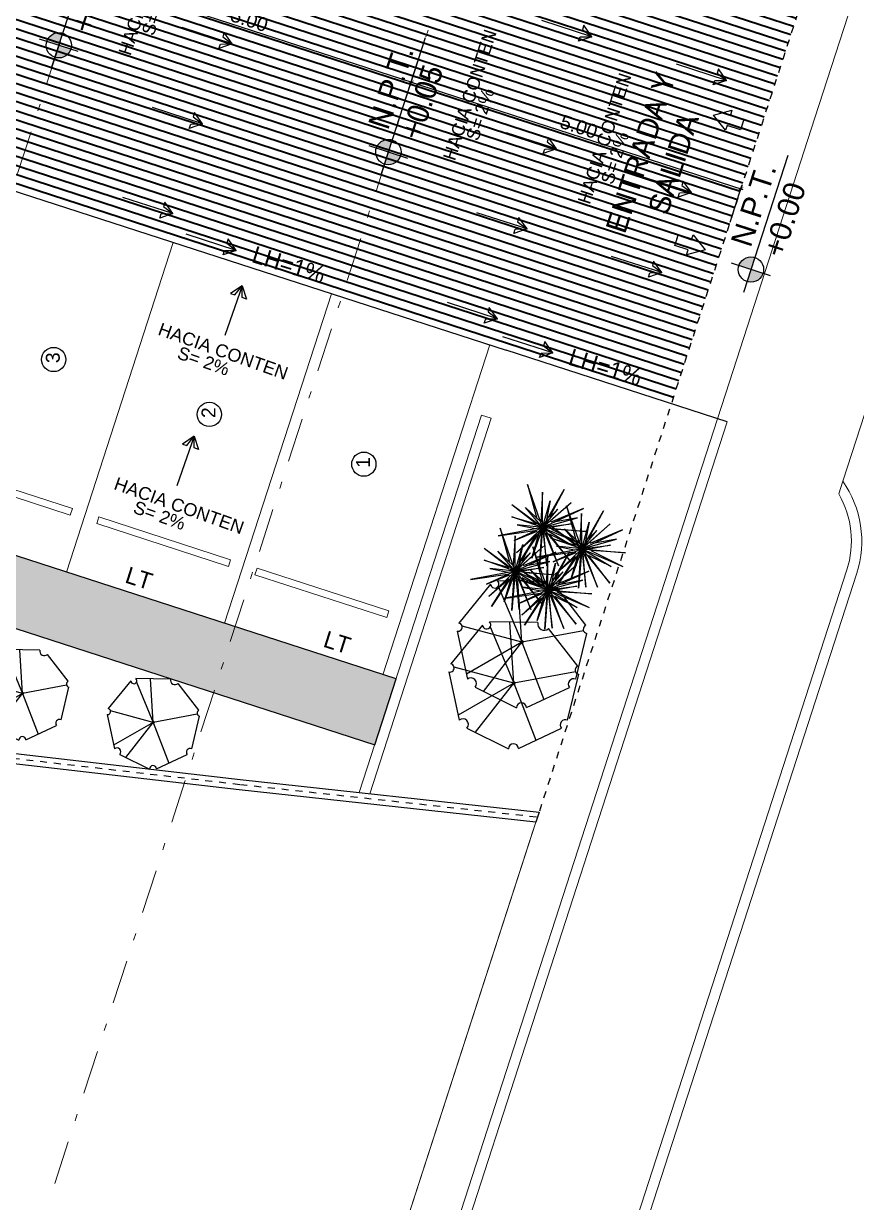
# Model space of a CAD drawing. Header units: feet. Extents: x 1019 to 2236, y -546 to 122.
# Drawn here: x 1110.98 to 1123, y -251.73 to -234.72 of the extents above; entities that cross this region are included whole.
import ezdxf

# ---------------------------------------------------------------- set-up
doc = ezdxf.new("R2010")
doc.units = ezdxf.units.FT
doc.header["$LTSCALE"] = 0.05
doc.header["$MEASUREMENT"] = 0
doc.linetypes.add('DASHDOT', pattern=[25.4, 12.7, -6.35, 0, -6.35])
doc.linetypes.add('HIDDEN', pattern=[9.525, 6.35, -3.175])
for name, color, linetype, lineweight in [('A-GENM', 8, 'Continuous', 9), ('AGUA POTABLE', 5, 'HIDDEN', 35), ('arq-pisos', 251, 'Continuous', 5), ('MB', 8, 'Continuous', 20), ('None', 7, 'Continuous', 5), ('PLANTAS', 7, 'Continuous', 9), ('VUELOS', 8, 'HIDDEN', 0)]:
    doc.layers.add(name, color=color, linetype=linetype, lineweight=lineweight)
for name, color, linetype in [('ANNDTOBJ', 2, 'Continuous'), ('ANNDTTEXT', 2, 'Continuous'), ('DIM', 10, 'Continuous'), ('PERT-VENT', 8, 'Continuous'), ('PISO', 8, 'Continuous'), ('RELLENO', 8, 'Continuous'), ('SOLAR', 2, 'DASHDOT'), ('TEXXT', 2, 'Continuous'), ('TXT', 2, 'Continuous')]:
    doc.layers.add(name, color=color, linetype=linetype)
doc.layers.add('PLANTS', color=7, linetype='Continuous', true_color=0x005716)
doc.styles.add('ads', font='trebuc.ttf', dxfattribs={"height": 0.14})
doc.styles.add('DAMIAN', font='arial.ttf', dxfattribs={"height": 0.12})
doc.styles.add('ROMAND', font='arial.ttf')
doc.styles.add('RomanD_1', font='arial.ttf', dxfattribs={"height": 150})
doc.styles.get("Standard").update_dxf_attribs({"font": 'arial.ttf'})
doc.dimstyles.new('KEILY', dxfattribs={"dimtxt": 0.2, "dimasz": 0.06, "dimexe": 0.05, "dimexo": 0.2, "dimgap": 0.03, "dimtad": 1, "dimzin": 1, "dimdsep": 46, "dimtxsty": 'Standard', "dimblk": 'ARCHTICK', "dimcen": 2.5, "dimdle": 0.03, "dimclrd": 256, "dimclre": 256, "dimclrt": 7, "dimadec": 0, "dimazin": 0, "dimtfac": 1, "dimtmove": 2, "dimatfit": 3, "dimfxl": 0.2, "dimfxlon": 1, "dimtolj": 1, "dimtzin": 1, "dimarcsym": 0})

# ---------------------------------------------------------------- blocks, each defined once
blk = doc.blocks.new('T36')
at = {"color": 86, "linetype": 'Continuous'}
for p, q in [((-0.003, -0.009), (-0.294, 0.392)), ((-0.294, 0.392), (-0.079, 0.067)), ((-0.003, -0.009), (-0.054, 0.472)), ((-0.054, 0.472), (-0.003, 0.092)), ((-0.003, -0.009), (0.098, 0.472)), ((-0.003, 0.092), (0.098, 0.472)), ((-0.003, -0.009), (-0.181, 0.345)), ((-0.181, 0.345), (-0.083, 0.101)), ((-0.003, -0.009), (-0.105, 0.295)), ((-0.105, 0.295), (-0.011, 0.059)), ((-0.003, -0.009), (0.307, 0.369)), ((-0.003, -0.009), (0.123, 0.345)), ((0.307, 0.369), (0.053, 0.08)), ((0.123, 0.345), (0.053, 0.08)), ((-0.003, -0.009), (-0.46, 0.143)), ((-0.46, 0.143), (-0.13, 0.041)), ((-0.003, -0.009), (-0.333, 0.244)), ((-0.333, 0.244), (-0.029, 0.016)), ((-0.003, -0.009), (0.377, 0.244)), ((0.377, 0.244), (0.047, 0.041)), ((-0.003, -0.009), (-0.308, 0.016)), ((-0.308, 0.016), (-0.079, 0.016)), ((-0.003, -0.009), (-0.232, 0.117)), ((-0.232, 0.117), (-0.13, 0.041)), ((-0.003, -0.009), (0.402, 0.117)), ((-0.003, -0.009), (0.427, 0.041)), ((0.402, 0.117), (0.047, 0.016)), ((0.427, 0.041), (0.047, -0.009)), ((-0.003, -0.009), (-0.434, -0.263)), ((-0.434, -0.263), (-0.089, -0.09)), ((-0.003, -0.009), (-0.384, -0.085)), ((-0.384, -0.085), (-0.059, -0.042)), ((-0.003, -0.009), (-0.181, -0.39)), ((-0.003, -0.009), (-0.181, -0.238)), ((-0.181, -0.238), (-0.059, -0.042)), ((-0.029, -0.085), (-0.181, -0.39)), ((-0.003, -0.009), (-0.054, -0.364)), ((-0.054, -0.364), (-0.029, -0.085)), ((-0.003, -0.009), (0.183, -0.472)), ((-0.003, -0.009), (0.427, -0.187)), ((-0.003, -0.009), (0.022, -0.288)), ((-0.003, -0.009), (0.351, -0.06)), ((-0.003, -0.009), (0.199, -0.288)), ((-0.003, -0.009), (0.326, -0.238)), ((0.022, -0.288), (0.022, -0.085)), ((0.199, -0.288), (0.047, -0.06)), ((0.183, -0.472), (0.047, -0.085)), ((0.351, -0.06), (0.073, -0.035)), ((0.427, -0.187), (0.098, -0.06)), ((0.098, -0.06), (0.326, -0.238))]:
    blk.add_line(p, q, dxfattribs=at)
blk = doc.blocks.new('Arbol222')
at = {"layer": 'PLANTS', "lineweight": 15, "xscale": 1.5, "yscale": 1.5, "zscale": 1.5}
blk.add_blockref('T36', (0.005, 0.014), dxfattribs=at)
blk = doc.blocks.new('ARBOL4')
at = {"layer": 'PLANTS'}
for p, q in [((-0.215225, 0.439234), (-0.445698, 0.173788)), ((0.18998, 0.442934), (-0.157772, 0.457476)), ((-0.172006, 0.430212), (0, 0)), ((0.465439, 0.126688), (0.258534, 0.409628)), ((0, 0), (0.381619, 0.241316)), ((-0.474293, 0.087687), (-0.409359, -0.263952)), ((0.392021, -0.274733), (0.48214, 0.055782)), ((0, 0), (-0.436626, -0.116299)), ((-0.37373, -0.251589), (0, 0)), ((0, 0), (-0.030926, -0.456175)), ((0.410256, -0.207857), (0, 0)), ((0, 0), (0.311329, -0.356352)), ((-0.375843, -0.309965), (-0.049034, -0.484529)), ((0.011921, -0.485418), (0.345337, -0.341692))]:
    blk.add_line(p, q, dxfattribs=at)
for centre, radius, start, end in [((-0.189074, 0.45647), 0.031319, 213.386078, 1.840691), ((0.228399, 0.434803), 0.03927, 168.050674, 320.127319), ((-0.47347, 0.135212), 0.047533, 269.007996, 54.248581), ((0.474388, 0.091377), 0.036427, 104.220505, 282.287354), ((0, 0), 0.01, 0, 180), ((0, 0), 0.01, 180, 0), ((-0.383672, -0.280455), 0.030531, 284.858551, 147.280869), ((0.371318, -0.310052), 0.04094, 59.622765, 230.608597), ((-0.018543, -0.484042), 0.030495, 357.413361, 180.915833)]:
    blk.add_arc(centre, radius, start, end, dxfattribs=at)
blk = doc.blocks.new('A$C7FF54E45')
at = {"layer": 'SOLAR', "linetype": 'Continuous', "ltscale": 0.15}
blk.add_lwpolyline([(66.124, 33.191), (34.853, 30.693), (7.642, 28.496), (3.32, 28.119), (3.338, 28.271), (7.63, 28.645), (34.841, 30.843), (66.26, 33.352), (68.078, 13.246), (60.53, 11.749), (47.102, 9.086), (34.373, 6.546), (24.073, 4.557), (22.007, 4.131), (9.481, 1.696), (-0.018, -0.156), (0, 0)], dxfattribs=at)
at = {"layer": 'SOLAR', "ltscale": 0.03}
blk.add_lwpolyline([(3.342, 28.196), (7.636, 28.57), (34.847, 30.768), (66.118, 33.265), (67.917, 13.367), (60.501, 11.896), (47.073, 9.233), (34.344, 6.693), (24.044, 4.704), (21.978, 4.278), (9.452, 1.843), (0, 0), (3.328, 28.184)], dxfattribs=at)
blk = doc.blocks.new('A$C04841795')
at = {"ltscale": 45}
h = blk.add_hatch(color=256, dxfattribs=at)
h.dxf.hatch_style = 1
h.paths.add_polyline_path([(0.1788, 0.2494), (0.1788, 0.1538), (0.2744, 0.1538, 0.414214)])
h.paths.add_polyline_path([(0.1788, 0.1538), (0.0832, 0.1538, 0.414214), (0.1788, 0.0582)])
at = {"layer": 'TXT', "ltscale": 45}
for p, q in [((0.1788, 0), (0.1788, 0.3075)), ((0, 0.1538), (1.0873, 0.1538))]:
    blk.add_line(p, q, dxfattribs=at)
blk.add_circle((0.1788, 0.1538), 0.0956, dxfattribs=at)
blk = doc.blocks.new('A$C254F7BEB')
at = {"layer": 'RELLENO', "ltscale": 45}
h = blk.add_hatch(dxfattribs=at)
h.set_pattern_fill('ANSI31', color=256, scale=0.001)
h.set_pattern_definition([(45, (-176.37313094, 318.3908807), (-8.838834765e-05, 8.838834765e-05), [])])
edge = h.paths.add_edge_path()
edge.add_line((0.181, 0), (0.4, 0))
edge.add_line((0.4, 0), (0.4, 0.353))
edge.add_line((0.4, 0.353), (0.528, 0.353))
edge.add_line((0.528, 0.353), (0.264, 0.753))
edge.add_line((0.264, 0.753), (0, 0.353))
edge.add_line((0, 0.353), (0.128, 0.353))
edge.add_line((0.128, 0.353), (0.128, 0))
edge.add_line((0.128, 0), (0.347, 0))
blk.add_lwpolyline([(0.181, 0), (0.4, 0), (0.4, 0.353), (0.528, 0.353), (0.264, 0.753), (0, 0.353), (0.128, 0.353), (0.128, 0), (0.347, 0)], dxfattribs=at)
blk = doc.blocks.new('_ArchTick')
at = {"color": 0, "linetype": 'ByBlock', "const_width": 0.15}
blk.add_lwpolyline([(-0.5, -0.5), (0.5, 0.5)], dxfattribs=at)
blk = doc.blocks.new('*D70')
at = {"layer": 'Defpoints', "color": 0, "transparency": 16777216}
for p in [(1112.088, -233.179), (1111.816, -234.02), (1116.608, -235.452)]:
    blk.add_point(p, dxfattribs=at)
at = {"layer": 'DIM', "lineweight": -2, "transparency": 16777216}
for p, q in [((1112.027, -233.369), (1111.8, -234.068)), ((1116.601, -235.57), (1111.787, -234.011)), ((1116.572, -235.561), (1116.557, -235.608))]:
    blk.add_line(p, q, dxfattribs=at)
at = {"layer": 'DIM', "lineweight": -2, "transparency": 16777216, "xscale": 0.06, "yscale": 0.06, "zscale": 0.06}
for p, rotation in [((1111.816, -234.02), 162.0570126603749), ((1116.572, -235.561), 342.0570126603749)]:
    blk.add_blockref('_ArchTick', p, dxfattribs=dict(at, rotation=rotation))
at = {"layer": 'DIM', "color": 7, "transparency": 16777216, "insert": (1114.235, -234.665), "char_height": 0.2, "attachment_point": 5, "rotation": 342.057}
blk.add_mtext('\\A1;5.00', dxfattribs=at)
blk = doc.blocks.new('*D74')
at = {"layer": 'Defpoints', "color": 0, "ltscale": 3, "transparency": 16777216}
for p in [(1116.608, -235.452), (1121.329, -237.101), (1121.112, -237.772)]:
    blk.add_point(p, dxfattribs=at)
at = {"layer": 'DIM', "lineweight": -2, "ltscale": 3, "transparency": 16777216}
for p, q in [((1116.544, -235.551), (1121.358, -237.11)), ((1116.572, -235.561), (1116.557, -235.608)), ((1121.174, -237.582), (1121.345, -237.053))]:
    blk.add_line(p, q, dxfattribs=at)
at = {"layer": 'DIM', "lineweight": -2, "ltscale": 3, "transparency": 16777216, "xscale": 0.06, "yscale": 0.06, "zscale": 0.06}
for p, rotation in [((1116.572, -235.561), 162.0570126603749), ((1121.329, -237.101), 342.0570126603749)]:
    blk.add_blockref('_ArchTick', p, dxfattribs=dict(at, rotation=rotation))
at = {"layer": 'DIM', "color": 7, "ltscale": 3, "transparency": 16777216, "insert": (1118.992, -236.205), "char_height": 0.2, "attachment_point": 5, "rotation": 342.057}
blk.add_mtext('\\A1;5.00', dxfattribs=at)

msp = doc.modelspace()

# ---------------------------------------------------------------- hatches: boundary and pattern name
at = {"layer": 'AGUA POTABLE', "ltscale": 3}
h = msp.add_hatch(dxfattribs=at)
h.set_pattern_fill('ANSI31', color=8, angle=117)
h.set_pattern_definition([(162, (183.47086, -178.05637), (-0.038627124, -0.118882065), [])])
edge = h.paths.add_edge_path()
edge.add_line((1099.431, -233.436), (1101.436, -227.253))
edge.add_line((1101.436, -227.253), (1122.327, -234.019))
edge.add_line((1122.327, -234.019), (1120.325, -240.202))
edge.add_line((1120.325, -240.202), (1099.433, -233.437))
at = {"layer": 'arq-pisos'}
h = msp.add_hatch(dxfattribs=at)
h.set_pattern_fill('AR-HBONE', color=256, scale=0.06, angle=90)
h.set_pattern_definition([(135, (856.79267, 77.64975), (-0.33941125, 5e-17), [0.72, -0.24]), (225, (856.62297, 77.81946), (-0.33941125, 5e-17), [0.72, -0.24])])
edge = h.paths.add_edge_path()
edge.add_line((1080.467, -237.046), (1087.644, -237.036))
edge.add_line((1087.644, -237.036), (1087.644, -237.035))
edge.add_line((1087.644, -237.035), (1096.14, -237.024))
edge.add_line((1096.14, -237.024), (1096.327, -238.168))
edge.add_arc((1097.314, -238.007), 1, 189.2909, 252.057)
edge.add_line((1097.006, -238.958), (1116.044, -245.123))
edge.add_line((1116.044, -245.123), (1116.352, -244.171))
edge.add_line((1116.352, -244.171), (1097.89, -238.193))
edge.add_line((1097.89, -238.193), (1102.974, -222.496))
edge.add_line((1102.974, -222.496), (1107.543, -223.975))
edge.add_line((1107.543, -223.975), (1109.073, -219.215))
edge.add_line((1109.073, -219.215), (1108.705, -219.096))
edge.add_line((1108.705, -219.096), (1108.219, -219.094))
edge.add_line((1108.219, -219.094), (1106.986, -222.901))
edge.add_line((1106.986, -222.901), (1102.289, -221.381))
edge.add_line((1102.289, -221.381), (1097.934, -234.83))
edge.add_arc((1096.983, -234.522), 1, 270.0737, 342.057, ccw=False)
edge.add_line((1096.984, -235.522), (1087.178, -235.534))
edge.add_line((1087.178, -235.534), (1087.178, -232.365))
edge.add_line((1087.178, -232.365), (1085.174, -232.367))
edge.add_line((1085.174, -232.367), (1085.178, -235.538))
edge.add_line((1085.178, -235.538), (1080.465, -235.544))
edge.add_line((1080.465, -235.544), (1070.904, -229.366))
edge.add_line((1070.904, -229.366), (1070.673, -231.353))
edge.add_line((1070.673, -231.353), (1079.234, -236.885))
edge.add_arc((1079.777, -236.045), 1, 237.1316, 270.0737)
edge.add_line((1079.778, -237.045), (1080.467, -237.046))

# ---------------------------------------------------------------- linework, layer by layer
at = {"layer": 'A-GENM'}
for p, q in [((1122.801, -241.32), (1124.989, -234.565)), ((1111.595, -242.631), (1113.135, -237.874)), ((1097.89, -238.193), (1116.352, -244.171)), ((1113.878, -243.37), (1115.419, -238.614)), ((1097.006, -238.958), (1116.044, -245.123)), ((1117.705, -239.354), (1116.164, -244.111))]:
    msp.add_line(p, q, dxfattribs=at)
for points in [[(1120.991, -240.418), (1121.164, -239.885), (1122.397, -236.077), (1122.993, -234.234)], [(1114.242, -261.261), (1120.991, -240.418)], [(1114.399, -261.261), (1121.134, -240.464)], [(1122.742, -241.504), (1122.801, -241.32)], [(1116.817, -261.261), (1122.86, -242.6)], [(1113.506, -261.261), (1118.37, -246.24)], [(1113.506, -261.261), (1118.337, -246.341)]]:
    msp.add_lwpolyline(points, dxfattribs=at)
for points in [[(1111.68, -241.712), (1111.649, -241.808), (1109.746, -241.191), (1109.777, -241.096)], [(1113.965, -242.453), (1113.935, -242.548), (1112.032, -241.932), (1112.063, -241.836)], [(1116.249, -243.192), (1116.218, -243.287), (1114.315, -242.671), (1114.346, -242.576)]]:
    msp.add_lwpolyline(points, close=True, dxfattribs=at)
for points in [[(1116.974, -261.261), (1123.002, -242.646, 0.236068), (1122.801, -241.32, 0.236068)], [(1116.817, -261.261), (1122.86, -242.6, 0.213422), (1122.742, -241.504, 0.213422)]]:
    msp.add_lwpolyline(points, format="xyb", dxfattribs=at)
at = {"layer": 'ANNDTOBJ', "extrusion": (7.74729e-15, 7.31823e-14, -1)}
msp.add_line((1099.431, -233.436), (1117.94, -239.43), dxfattribs=at)
at = {"layer": 'ANNDTOBJ'}
msp.add_lwpolyline([(1121.134, -240.464), (1117.94, -239.43)], dxfattribs=at)
at = {"layer": 'ANNDTTEXT', "ltscale": 0.5}
for p, q in [((1119.178, -234.906), (1118.455, -234.672)), ((1113.987, -235.009), (1113.263, -234.774)), ((1113.87, -234.844), (1113.852, -234.907)), ((1113.987, -235.009), (1113.87, -234.844)), ((1119.061, -234.741), (1119.043, -234.804)), ((1119.043, -234.804), (1119.178, -234.906)), ((1119.178, -234.906), (1119.061, -234.741)), ((1113.987, -235.009), (1113.795, -235.074)), ((1113.795, -235.074), (1113.818, -235.012)), ((1113.818, -235.012), (1113.987, -235.009)), ((1113.852, -234.907), (1113.987, -235.009)), ((1119.178, -234.906), (1118.986, -234.971)), ((1118.986, -234.971), (1119.009, -234.91)), ((1119.009, -234.91), (1119.178, -234.906)), ((1121.123, -235.536), (1120.399, -235.301)), ((1121.005, -235.371), (1120.987, -235.434)), ((1121.123, -235.536), (1121.005, -235.371)), ((1121.123, -235.536), (1120.931, -235.601)), ((1120.931, -235.601), (1120.953, -235.539)), ((1120.953, -235.539), (1121.123, -235.536)), ((1120.987, -235.434), (1121.123, -235.536)), ((1113.56, -236.164), (1112.836, -235.929)), ((1113.442, -235.999), (1113.424, -236.062)), ((1113.424, -236.062), (1113.56, -236.164)), ((1113.56, -236.164), (1113.442, -235.999)), ((1113.56, -236.164), (1113.368, -236.229)), ((1113.368, -236.229), (1113.39, -236.167)), ((1113.39, -236.167), (1113.56, -236.164)), ((1118.67, -236.525), (1117.946, -236.291)), ((1118.553, -236.36), (1118.535, -236.423)), ((1118.535, -236.423), (1118.67, -236.525)), ((1118.67, -236.525), (1118.553, -236.36)), ((1118.67, -236.525), (1118.478, -236.59)), ((1118.478, -236.59), (1118.501, -236.529)), ((1118.501, -236.529), (1118.67, -236.525)), ((1120.615, -237.155), (1119.891, -236.921)), ((1120.497, -236.99), (1120.479, -237.053)), ((1120.479, -237.053), (1120.615, -237.155)), ((1120.615, -237.155), (1120.497, -236.99)), ((1113.133, -237.459), (1112.41, -237.225)), ((1120.615, -237.155), (1120.423, -237.22)), ((1120.423, -237.22), (1120.445, -237.158)), ((1120.445, -237.158), (1120.615, -237.155)), ((1113.016, -237.294), (1112.998, -237.357)), ((1112.998, -237.357), (1113.133, -237.459)), ((1113.133, -237.459), (1113.016, -237.294)), ((1118.243, -237.68), (1117.519, -237.446)), ((1113.133, -237.459), (1112.942, -237.524)), ((1112.942, -237.524), (1112.964, -237.463)), ((1112.964, -237.463), (1113.133, -237.459)), ((1118.125, -237.515), (1118.108, -237.578)), ((1118.108, -237.578), (1118.243, -237.68)), ((1118.243, -237.68), (1118.125, -237.515)), ((1114.047, -237.989), (1113.323, -237.755)), ((1118.243, -237.68), (1118.051, -237.745)), ((1118.051, -237.745), (1118.073, -237.684)), ((1118.073, -237.684), (1118.243, -237.68)), ((1113.93, -237.824), (1113.912, -237.887)), ((1113.912, -237.887), (1114.047, -237.989)), ((1114.047, -237.989), (1113.93, -237.824)), ((1114.047, -237.989), (1113.855, -238.055)), ((1113.855, -238.055), (1113.878, -237.993)), ((1113.878, -237.993), (1114.047, -237.989)), ((1120.187, -238.31), (1119.464, -238.076)), ((1120.07, -238.145), (1120.052, -238.208)), ((1120.052, -238.208), (1120.187, -238.31)), ((1120.187, -238.31), (1120.07, -238.145)), ((1120.187, -238.31), (1119.996, -238.375)), ((1119.996, -238.375), (1120.018, -238.314)), ((1120.018, -238.314), (1120.187, -238.31)), ((1114.132, -238.499), (1113.881, -239.216)), ((1114.132, -238.499), (1113.964, -238.612)), ((1113.964, -238.612), (1114.027, -238.631)), ((1114.027, -238.631), (1114.132, -238.499)), ((1114.131, -238.668), (1114.132, -238.499)), ((1114.132, -238.499), (1114.193, -238.692)), ((1114.193, -238.692), (1114.131, -238.668)), ((1117.816, -238.976), (1117.093, -238.741)), ((1117.699, -238.811), (1117.681, -238.874)), ((1117.816, -238.976), (1117.699, -238.811)), ((1117.816, -238.976), (1117.625, -239.041)), ((1117.625, -239.041), (1117.647, -238.979)), ((1117.647, -238.979), (1117.816, -238.976)), ((1117.681, -238.874), (1117.816, -238.976)), ((1118.616, -239.469), (1117.893, -239.235)), ((1118.499, -239.304), (1118.481, -239.367)), ((1118.616, -239.469), (1118.499, -239.304)), ((1118.616, -239.469), (1118.424, -239.534)), ((1118.424, -239.534), (1118.447, -239.473)), ((1118.447, -239.473), (1118.616, -239.469)), ((1118.481, -239.367), (1118.616, -239.469)), ((1113.439, -240.67), (1113.188, -241.388)), ((1113.439, -240.67), (1113.272, -240.784)), ((1113.334, -240.803), (1113.439, -240.67)), ((1113.439, -240.67), (1113.5, -240.863)), ((1113.439, -240.84), (1113.439, -240.67)), ((1113.272, -240.784), (1113.334, -240.803)), ((1113.5, -240.863), (1113.439, -240.84))]:
    msp.add_line(p, q, dxfattribs=at)
at = {"layer": 'DIM'}
msp.add_lwpolyline([(1116.352, -244.171), (1097.89, -238.193), (1102.974, -222.496), (1107.543, -223.975), (1109.073, -219.215), (1108.705, -219.096), (1108.219, -219.094), (1106.986, -222.901), (1102.289, -221.381), (1097.934, -234.83, -0.324839), (1096.984, -235.522)], format="xyb", dxfattribs=at)
msp.add_lwpolyline([(1097.006, -238.958), (1116.044, -245.123), (1116.352, -244.171)], dxfattribs=at)
at = {"layer": 'MB'}
for p, q in [((1117.584, -240.366), (1115.821, -245.811)), ((1117.727, -240.412), (1115.973, -245.828)), ((1117.584, -240.366), (1117.727, -240.412))]:
    msp.add_line(p, q, dxfattribs=at)
at = {"layer": 'TXT'}
for centre in [(1111.41, -239.564), (1113.657, -240.356), (1115.888, -241.074)]:
    msp.add_circle(centre, 0.175, dxfattribs=at)
at = {"layer": 'VUELOS', "linetype": 'DASHDOT'}
for p, q in [((1106.669, -249.914), (1118.098, -214.619)), ((1111.426, -251.455), (1122.855, -216.16))]:
    msp.add_line(p, q, dxfattribs=at)

# ---------------------------------------------------------------- block references
at = {"ltscale": 45, "xscale": 1.910999999999998, "yscale": 1.910999999999998, "zscale": 1.910999999999998, "rotation": 72.05701266037356}
for p in [(1111.659, -235.446), (1111.659, -235.446), (1116.416, -236.986), (1116.416, -236.986), (1121.65, -238.681), (1121.65, -238.681)]:
    msp.add_blockref('A$C04841795', p, dxfattribs=at)
at = {"layer": 'DIM', "ltscale": 45, "yscale": 0.5760000000000001, "zscale": 0.5760000000000001}
for p, xscale, rotation in [((1121.395, -236.029), -0.5759999999999996, 72.05701266038078), ((1120.354, -237.991), -0.5760000000000001, 252.0570126603807)]:
    msp.add_blockref('A$C254F7BEB', p, dxfattribs=dict(at, xscale=xscale, rotation=rotation))
at = {"layer": 'None', "lineweight": 15}
for name, p, xscale, yscale, zscale, rotation in [('Arbol222', (1118.468, -241.987), 0.8752628836795807, 0.8752628836795807, 0.8752628836795807, 258.7903459937172), ('Arbol222', (1119.032, -242.295), 0.8752628836795807, 0.8752628836795807, 0.8752628836795807, 258.7903459937172), ('Arbol222', (1118.07, -242.617), 0.8752628836795807, 0.8752628836795807, 0.8752628836795807, 258.7903459937172), ('Arbol222', (1118.545, -242.888), 0.8752628836795807, 0.8752628836795807, 0.8752628836795807, 258.7903459937172), ('ARBOL4', (1118.169, -243.644), 1.954404291302198, 1.954404291302198, 1.954404291302198, 258.7903459937169), ('ARBOL4', (1118.052, -244.234), 1.954404291302198, 1.954404291302198, 1.954404291302198, 258.7903459937169), ('ARBOL4', (1110.962, -244.381), 1.39517757213432, 1.39517757213432, 1.39517757213432, 258.7903459937169), ('ARBOL4', (1112.848, -244.8), 1.39517757213432, 1.39517757213432, 1.39517757213432, 258.7903459937169)]:
    msp.add_blockref(name, p, dxfattribs=dict(at, xscale=xscale, yscale=yscale, zscale=zscale, rotation=rotation))
at = {"layer": 'PISO', "rotation": 168.7903459937098}
msp.add_blockref('A$C7FF54E45', (1127.14, -219.158), dxfattribs=at)

# ---------------------------------------------------------------- texts
at = {"layer": 'PERT-VENT', "color": 2, "char_height": 0.243, "attachment_point": 4, "rotation": 342.5226}
for insert in [(1112.462, -242.662), (1115.323, -243.588)]:
    msp.add_mtext('\\fSchadow Lt BT|b0|i0|c0|p18;LT', dxfattribs=dict(at, insert=insert))
at = {"layer": 'PLANTAS', "insert": (1119.35, -237.737), "char_height": 0.3, "attachment_point": 1, "rotation": 72.057, "style": 'RomanD_1'}
msp.add_mtext_dynamic_manual_height_columns('\\pi0.06827;ENTRADA Y \\P\\pi0.51306;SALIDA', width=2.49869, gutter_width=1, heights=[0], dxfattribs=at)
at = {"layer": 'TEXXT', "width": 2.88576, "attachment_point": 1, "style": 'DAMIAN'}
for s, insert, char_height, rotation in [('HACIA CONTEN', (1112.342, -235.133, -7.2), 0.18602, 72), ('S= 2%', (1112.676, -234.847, -7.2), 0.186, 72), ('HACIA CONTEN', (1117.025, -236.65, -7.2), 0.18602, 72), ('HACIA CONTEN', (1118.97, -237.279, -7.2), 0.18602, 72), ('S= 2%', (1117.359, -236.364, -7.2), 0.186, 72), ('S= 2%', (1119.304, -236.993, -7.2), 0.186, 72), ('HACIA CONTEN', (1112.964, -239.027), 0.18602, 340.4222), ('S= 2%', (1113.241, -239.368), 0.186, 340.4222), ('HACIA CONTEN', (1112.328, -241.255), 0.18602, 340.4222), ('S= 2%', (1112.605, -241.596), 0.186, 340.4222)]:
    msp.add_mtext(s, dxfattribs=dict(at, insert=insert, char_height=char_height, rotation=rotation))
at = {"layer": 'TXT', "ltscale": 45, "style": 'ROMAND'}
for s, p in [('+0.10', (1111.948, -234.877)), ('N.P.T.', (1116.237, -236.266)), ('N.P.T.', (1116.237, -236.266)), ('+0.05', (1116.705, -236.418)), ('N.P.T.', (1121.471, -237.961)), ('N.P.T.', (1121.471, -237.961)), ('+0.00', (1121.939, -238.112)), ('+0.00', (1121.939, -238.112))]:
    msp.add_text(s, height=0.3096, rotation=72.057, dxfattribs=at).set_placement(p)
at = {"layer": 'TXT', "char_height": 0.24336, "width": 4.67251, "attachment_point": 8, "rotation": 342.9536, "style": 'ads'}
for insert in [(1114.768, -238.314), (1119.338, -239.793)]:
    msp.add_mtext('{\\fSchadow Lt BT|b0|i0|c0|p18;LH=1%}', dxfattribs=dict(at, insert=insert))
at = {"layer": 'TXT', "char_height": 0.2, "attachment_point": 1, "rotation": 90}
for s, insert in [('3', (1111.298, -239.616)), ('2', (1113.545, -240.408)), ('1', (1115.776, -241.126))]:
    msp.add_mtext_dynamic_manual_height_columns(s, width=0.99636, gutter_width=1, heights=[0], dxfattribs=dict(at, insert=insert))

# ---------------------------------------------------------------- dimensions: what is measured, and where the dimension line sits
at = {"layer": 'DIM'}
dim = msp.add_linear_dim(base=(1111.816, -234.02), p1=(1116.608, -235.452), p2=(1112.088, -233.179), angle=342.057, dimstyle='KEILY', override={"dimfxl": 50}, dxfattribs=at)
dim.commit()
dim.dimension.update_dxf_attribs({"geometry": '*D70', "text_midpoint": (1114.235, -234.665)})
at = {"layer": 'DIM', "ltscale": 3}
dim = msp.add_linear_dim(base=(1121.329, -237.101), p1=(1116.608, -235.452), p2=(1121.112, -237.772), angle=342.057, dimstyle='KEILY', override={"dimfxl": 50}, dxfattribs=at)
dim.commit()
dim.dimension.update_dxf_attribs({"geometry": '*D74', "text_midpoint": (1118.992, -236.205)})

doc.saveas('drawing.dxf')
